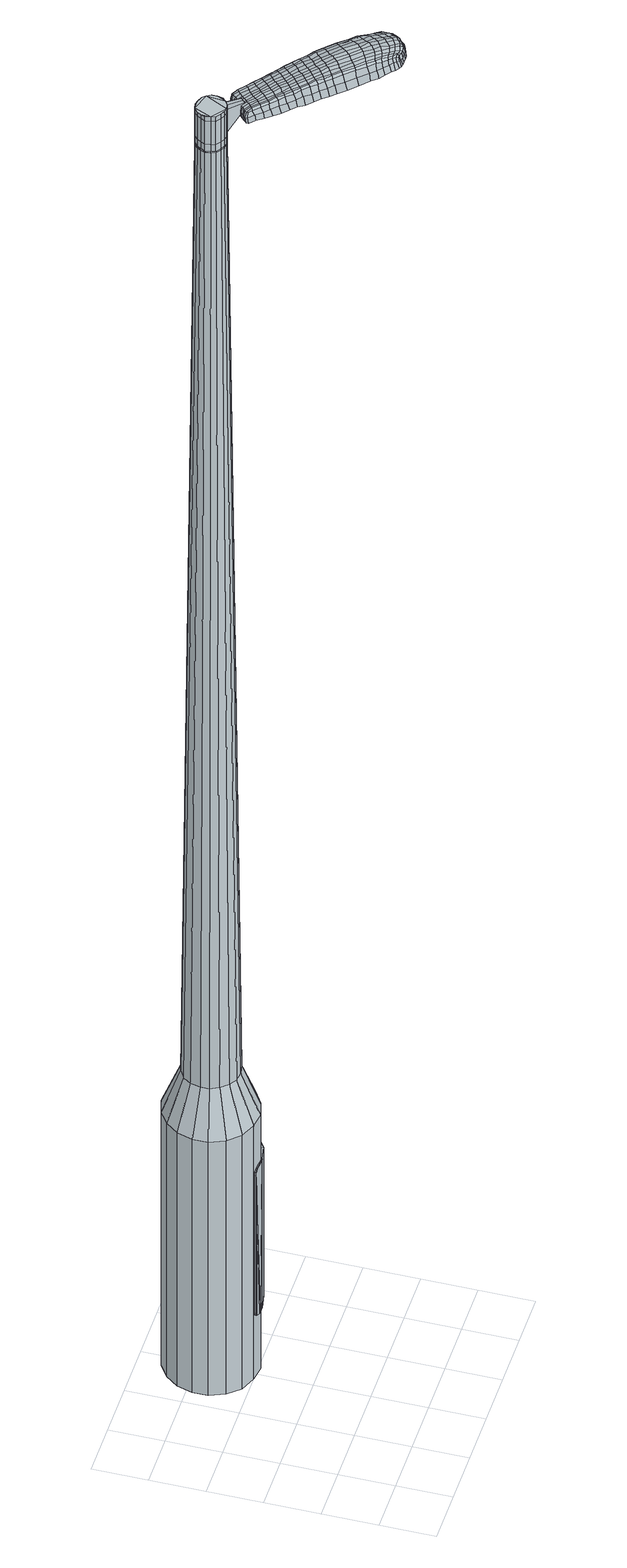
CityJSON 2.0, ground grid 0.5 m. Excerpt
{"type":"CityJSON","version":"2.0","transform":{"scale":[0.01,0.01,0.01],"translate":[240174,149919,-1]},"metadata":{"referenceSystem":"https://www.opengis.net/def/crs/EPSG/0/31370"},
"CityObjects":{
"object1":{"type":"GenericCityObject","attributes":{"cluster":928,"mean_distance_to_centroid":0.19,"new_centroid_x":240175.03,"new_centroid_y":149920.9,"mean_distance_to_camera":7.29,"H1":646.24,"H2":700.16,"Z_final":114.73,"cluster2":-1,"proj_x":240170.48,"proj_y":149925.22,"id_line":44131,"bearing_l":43.44,"distance":6.27,"orientation":"right","G_obj":313.44},"geometry":[{"type":"MultiSurface","lod":"2","boundaries":[[[0,1,2,3]],[[1,4,5,2]],[[4,6,7,5]],[[6,8,9,7]],[[8,10,11,9]],[[10,12,13,11]],[[12,14,15,13]],[[14,16,17,15]],[[16,18,19,17]],[[18,20,21,19]],[[20,22,23,21]],[[22,24,25,23]],[[24,26,27,25]],[[26,28,29,27]],[[28,30,31,29]],[[30,32,33,31]],[[32,34,35,33]],[[34,0,3,35]],[[36,37,38,39]],[[38,40,41,42]],[[41,43,42]],[[42,44,45,46]],[[45,47,46]],[[46,48,49,50]],[[49,51,50]],[[42,46,50,38]],[[50,52,39,38]],[[53,36,39]],[[2,5,7,35]],[[7,9,11,15]],[[11,13,15]],[[15,17,19,23]],[[19,21,23]],[[23,25,27,31]],[[27,29,31]],[[15,23,31,7]],[[31,33,35,7]],[[3,2,35]],[[1,0,54,55]],[[0,34,56,54]],[[34,32,57,56]],[[32,30,58,57]],[[30,28,59,58]],[[28,26,60,59]],[[26,24,61,60]],[[24,22,62,61]],[[22,20,63,62]],[[20,18,64,63]],[[18,16,65,64]],[[16,14,66,65]],[[14,12,67,66]],[[12,10,68,67]],[[10,8,69,68]],[[8,6,70,69]],[[6,4,71,70]],[[4,1,55,71]],[[55,54,72,73]],[[54,56,74,72]],[[56,57,75,74]],[[57,58,76,75]],[[58,59,77,76]],[[59,60,78,77]],[[60,61,79,78]],[[61,62,80,79]],[[62,63,81,80]],[[63,64,82,81]],[[64,65,83,82]],[[65,66,84,83]],[[66,67,85,84]],[[67,68,86,85]],[[68,69,87,86]],[[69,70,88,87]],[[70,71,89,88]],[[71,55,73,89]],[[90,91,92,93]],[[94,95,91,90]],[[96,97,95,94]],[[98,99,97,96]],[[100,101,99,98]],[[102,103,101,100]],[[79,104,103,102]],[[105,106,104,79]],[[107,108,106,105]],[[109,110,108,107]],[[83,111,110,109]],[[112,113,111,83]],[[85,114,113,112]],[[115,116,114,85]],[[87,117,116,115]],[[88,118,117,87]],[[119,120,118,88]],[[93,92,120,119]],[[121,122,123,124]],[[125,121,124,126]],[[127,125,126,128]],[[129,127,128,130]],[[131,129,130,132]],[[133,131,132,134]],[[135,133,134,136]],[[137,135,136,138]],[[139,137,138,140]],[[141,139,140,142]],[[143,141,142,144]],[[145,143,144,146]],[[147,145,146,148]],[[149,147,148,150]],[[151,149,150,152]],[[153,151,152,154]],[[73,72,90,93]],[[72,74,94,90]],[[74,75,96,94]],[[75,76,98,96]],[[76,77,100,98]],[[77,78,102,100]],[[78,79,102]],[[80,105,79]],[[80,81,107,105]],[[81,82,109,107]],[[82,83,109]],[[84,112,83]],[[84,85,112]],[[86,115,85]],[[86,87,115]],[[89,119,88]],[[89,73,93,119]],[[155,156,92,91]],[[156,157,120,92]],[[157,118,120]],[[158,116,117]],[[158,114,116]],[[159,113,114]],[[159,111,113]],[[160,110,111]],[[160,161,108,110]],[[161,162,106,108]],[[162,104,106]],[[163,103,104]],[[163,164,101,103]],[[164,165,99,101]],[[165,166,97,99]],[[166,167,95,97]],[[167,155,91,95]],[[39,52,153,168]],[[156,155,169,154]],[[53,39,168,122]],[[155,167,123,169]],[[36,53,122,121]],[[167,166,124,123]],[[37,36,121,125]],[[166,165,126,124]],[[38,37,125,127]],[[165,164,128,126]],[[40,38,127,129]],[[164,163,130,128]],[[41,40,129,131]],[[163,104,132,130]],[[43,41,131,133]],[[104,162,134,132]],[[42,43,133,135]],[[162,161,136,134]],[[44,42,135,137]],[[161,160,138,136]],[[45,44,137,139]],[[160,111,140,138]],[[47,45,139,141]],[[111,159,142,140]],[[46,47,141,143]],[[159,114,144,142]],[[48,46,143,145]],[[114,158,146,144]],[[49,48,145,147]],[[158,117,148,146]],[[51,49,147,149]],[[117,118,150,148]],[[50,51,149,151]],[[118,157,152,150]],[[52,50,151,153]],[[157,156,154,152]],[[153,154,170,171]],[[154,169,172,170]],[[169,123,173,172]],[[123,122,174,173]],[[122,168,175,174]],[[168,153,171,175]],[[176,177,178,179]],[[180,176,179,181]],[[176,180,182,183]],[[177,176,183,184]],[[185,186,187,188]],[[189,185,188,190]],[[185,189,191,192]],[[186,185,192,193]],[[194,195,196,197]],[[198,194,197,199]],[[194,198,200,201]],[[195,194,201,202]],[[203,204,205,206]],[[207,203,206,208]],[[203,207,209,210]],[[204,203,210,211]],[[212,213,214,215]],[[216,212,215,217]],[[212,216,218,219]],[[213,212,219,220]],[[221,222,223,224]],[[225,221,224,226]],[[221,225,227,228]],[[222,221,228,229]],[[230,231,232,233]],[[222,230,233,223]],[[230,222,229,234]],[[231,230,234,235]],[[236,237,238,239]],[[231,236,239,232]],[[236,231,235,240]],[[237,236,240,241]],[[242,180,181,243]],[[237,242,243,238]],[[242,237,241,244]],[[180,242,244,182]],[[245,246,247,248]],[[249,245,248,250]],[[245,249,251,252]],[[246,245,252,253]],[[254,255,256,257]],[[246,254,257,247]],[[254,246,253,258]],[[255,254,258,259]],[[260,261,262,263]],[[255,260,263,256]],[[260,255,259,264]],[[261,260,264,265]],[[266,267,268,269]],[[261,266,269,262]],[[266,261,265,270]],[[267,266,270,271]],[[272,177,184,273]],[[267,272,273,268]],[[272,267,271,274]],[[177,272,274,178]],[[275,276,277,278]],[[279,275,278,280]],[[275,279,281,282]],[[276,275,282,283]],[[284,285,286,287]],[[276,284,287,277]],[[284,276,283,288]],[[285,284,288,289]],[[290,291,292,293]],[[285,290,293,286]],[[290,285,289,294]],[[291,290,294,295]],[[296,189,190,297]],[[291,296,297,292]],[[296,291,295,298]],[[189,296,298,191]],[[299,300,301,302]],[[303,299,302,304]],[[299,303,305,306]],[[300,299,306,307]],[[308,309,310,311]],[[300,308,311,301]],[[308,300,307,312]],[[309,308,312,313]],[[314,315,316,317]],[[309,314,317,310]],[[314,309,313,318]],[[315,314,318,319]],[[320,321,322,323]],[[315,320,323,316]],[[320,315,319,324]],[[321,320,324,325]],[[326,186,193,327]],[[321,326,327,322]],[[326,321,325,328]],[[186,326,328,187]],[[329,215,214,330]],[[331,329,330,332]],[[329,331,333,334]],[[215,329,334,217]],[[335,331,332,336]],[[337,335,336,338]],[[335,337,339,340]],[[331,335,340,333]],[[341,337,338,342]],[[343,341,342,344]],[[341,343,345,346]],[[337,341,346,339]],[[347,343,344,348]],[[349,347,348,350]],[[347,349,351,352]],[[343,347,352,345]],[[353,349,350,354]],[[204,353,354,205]],[[353,204,211,355]],[[349,353,355,351]],[[356,357,202,201]],[[358,356,201,200]],[[356,358,359,360]],[[357,356,360,361]],[[362,363,361,360]],[[364,362,360,359]],[[362,364,365,366]],[[363,362,366,367]],[[368,369,367,366]],[[370,368,366,365]],[[368,370,371,372]],[[369,368,372,373]],[[374,375,373,372]],[[376,374,372,371]],[[374,376,209,207]],[[375,374,207,208]],[[377,378,379,380]],[[279,377,380,281]],[[377,279,280,381]],[[378,377,381,382]],[[383,198,199,384]],[[378,383,384,379]],[[383,378,382,385]],[[198,383,385,200]],[[386,387,388,389]],[[225,386,389,227]],[[386,225,226,390]],[[387,386,390,391]],[[392,393,394,395]],[[387,392,395,388]],[[392,387,391,396]],[[393,392,396,397]],[[398,195,202,399]],[[393,398,399,394]],[[398,393,397,400]],[[195,398,400,196]],[[401,402,403,404]],[[183,401,404,184]],[[401,183,182,405]],[[402,401,405,406]],[[407,408,409,410]],[[402,407,410,403]],[[407,402,406,411]],[[408,407,411,412]],[[413,206,205,414]],[[408,413,414,409]],[[413,408,412,415]],[[206,413,415,208]],[[416,417,418,419]],[[188,416,419,190]],[[416,188,187,420]],[[417,416,420,421]],[[422,210,209,423]],[[417,422,423,418]],[[422,417,421,424]],[[210,422,424,211]],[[425,426,427,428]],[[303,425,428,305]],[[425,303,304,429]],[[426,425,429,430]],[[431,216,217,432]],[[426,431,432,427]],[[431,426,430,433]],[[216,431,433,218]],[[434,435,436,437]],[[249,434,437,251]],[[434,249,250,438]],[[435,434,438,439]],[[440,441,442,443]],[[435,440,443,436]],[[440,435,439,444]],[[441,440,444,445]],[[446,213,220,447]],[[441,446,447,442]],[[446,441,445,448]],[[213,446,448,214]],[[449,450,439,438]],[[248,449,438,250]],[[449,248,247,451]],[[450,449,451,452]],[[453,454,445,444]],[[450,453,444,439]],[[453,450,452,455]],[[454,453,455,456]],[[457,330,214,448]],[[454,457,448,445]],[[457,454,456,458]],[[330,457,458,332]],[[459,460,461,462]],[[306,459,462,307]],[[459,306,305,428]],[[460,459,428,427]],[[463,334,333,464]],[[460,463,464,461]],[[463,460,427,432]],[[334,463,432,217]],[[465,466,452,451]],[[257,465,451,247]],[[465,257,256,467]],[[466,465,467,468]],[[469,470,456,455]],[[466,469,455,452]],[[469,466,468,471]],[[470,469,471,472]],[[473,336,332,458]],[[470,473,458,456]],[[473,470,472,474]],[[336,473,474,338]],[[475,476,477,478]],[[312,475,478,313]],[[475,312,307,462]],[[476,475,462,461]],[[479,340,339,480]],[[476,479,480,477]],[[479,476,461,464]],[[340,479,464,333]],[[481,482,468,467]],[[263,481,467,256]],[[481,263,262,483]],[[482,481,483,484]],[[485,486,472,471]],[[482,485,471,468]],[[485,482,484,487]],[[486,485,487,488]],[[489,342,338,474]],[[486,489,474,472]],[[489,486,488,490]],[[342,489,490,344]],[[491,492,493,494]],[[318,491,494,319]],[[491,318,313,478]],[[492,491,478,477]],[[495,346,345,496]],[[492,495,496,493]],[[495,492,477,480]],[[346,495,480,339]],[[497,498,484,483]],[[269,497,483,262]],[[497,269,268,499]],[[498,497,499,500]],[[501,502,488,487]],[[498,501,487,484]],[[501,498,500,503]],[[502,501,503,504]],[[505,348,344,490]],[[502,505,490,488]],[[505,502,504,506]],[[348,505,506,350]],[[507,508,509,510]],[[324,507,510,325]],[[507,324,319,494]],[[508,507,494,493]],[[511,352,351,512]],[[508,511,512,509]],[[511,508,493,496]],[[352,511,496,345]],[[513,514,500,499]],[[273,513,499,268]],[[513,273,184,404]],[[514,513,404,403]],[[515,516,504,503]],[[514,515,503,500]],[[515,514,403,410]],[[516,515,410,409]],[[517,354,350,506]],[[516,517,506,504]],[[517,516,409,414]],[[354,517,414,205]],[[518,519,421,420]],[[328,518,420,187]],[[518,328,325,510]],[[519,518,510,509]],[[520,355,211,424]],[[519,520,424,421]],[[520,519,509,512]],[[355,520,512,351]],[[521,522,382,381]],[[278,521,381,280]],[[521,278,277,523]],[[522,521,523,524]],[[525,358,200,385]],[[522,525,385,382]],[[525,522,524,526]],[[358,525,526,359]],[[527,528,529,530]],[[228,527,530,229]],[[527,228,227,389]],[[528,527,389,388]],[[531,532,533,534]],[[528,531,534,529]],[[531,528,388,395]],[[532,531,395,394]],[[535,357,361,536]],[[532,535,536,533]],[[535,532,394,399]],[[357,535,399,202]],[[537,538,524,523]],[[287,537,523,277]],[[537,287,286,539]],[[538,537,539,540]],[[541,364,359,526]],[[538,541,526,524]],[[541,538,540,542]],[[364,541,542,365]],[[543,544,545,546]],[[234,543,546,235]],[[543,234,229,530]],[[544,543,530,529]],[[547,548,549,550]],[[544,547,550,545]],[[547,544,529,534]],[[548,547,534,533]],[[551,363,367,552]],[[548,551,552,549]],[[551,548,533,536]],[[363,551,536,361]],[[553,554,540,539]],[[293,553,539,286]],[[553,293,292,555]],[[554,553,555,556]],[[557,370,365,542]],[[554,557,542,540]],[[557,554,556,558]],[[370,557,558,371]],[[559,560,561,562]],[[240,559,562,241]],[[559,240,235,546]],[[560,559,546,545]],[[563,564,565,566]],[[560,563,566,561]],[[563,560,545,550]],[[564,563,550,549]],[[567,369,373,568]],[[564,567,568,565]],[[567,564,549,552]],[[369,567,552,367]],[[569,570,556,555]],[[297,569,555,292]],[[569,297,190,419]],[[570,569,419,418]],[[571,376,371,558]],[[570,571,558,556]],[[571,570,418,423]],[[376,571,423,209]],[[572,573,406,405]],[[244,572,405,182]],[[572,244,241,562]],[[573,572,562,561]],[[574,575,412,411]],[[573,574,411,406]],[[574,573,561,566]],[[575,574,566,565]],[[576,375,208,415]],[[575,576,415,412]],[[576,575,565,568]],[[375,576,568,373]],[[577,578,579,580]],[[580,579,581,582]],[[583,581,579,584]],[[584,579,578,585]],[[586,587,588,589]],[[589,588,590,591]],[[592,590,588,593]],[[593,588,587,594]],[[595,596,597,598]],[[598,597,599,600]],[[601,599,597,602]],[[602,597,596,603]],[[604,605,606,607]],[[607,606,608,609]],[[610,608,606,611]],[[611,606,605,612]],[[613,614,615,616]],[[616,615,617,618]],[[619,617,615,620]],[[620,615,614,621]],[[622,623,624,625]],[[625,624,626,627]],[[628,626,624,629]],[[629,624,623,630]],[[631,632,633,634]],[[634,633,623,622]],[[630,623,633,635]],[[635,633,632,636]],[[637,638,639,640]],[[640,639,632,631]],[[636,632,639,641]],[[641,639,638,642]],[[582,581,643,644]],[[644,643,638,637]],[[642,638,643,645]],[[645,643,581,583]],[[646,647,648,649]],[[649,648,650,651]],[[652,650,648,653]],[[653,648,647,654]],[[655,656,657,658]],[[658,657,647,646]],[[654,647,657,659]],[[659,657,656,660]],[[661,662,663,664]],[[664,663,656,655]],[[660,656,663,665]],[[665,663,662,666]],[[667,668,669,670]],[[670,669,662,661]],[[666,662,669,671]],[[671,669,668,672]],[[585,578,673,674]],[[674,673,668,667]],[[672,668,673,675]],[[675,673,578,577]],[[676,677,678,679]],[[679,678,680,681]],[[682,680,678,683]],[[683,678,677,684]],[[685,686,687,688]],[[688,687,677,676]],[[684,677,687,689]],[[689,687,686,690]],[[691,692,693,694]],[[694,693,686,685]],[[690,686,693,695]],[[695,693,692,696]],[[591,590,697,698]],[[698,697,692,691]],[[696,692,697,699]],[[699,697,590,592]],[[700,701,702,703]],[[703,702,704,705]],[[706,704,702,707]],[[707,702,701,708]],[[709,710,711,712]],[[712,711,701,700]],[[708,701,711,713]],[[713,711,710,714]],[[715,716,717,718]],[[718,717,710,709]],[[714,710,717,719]],[[719,717,716,720]],[[721,722,723,724]],[[724,723,716,715]],[[720,716,723,725]],[[725,723,722,726]],[[594,587,727,728]],[[728,727,722,721]],[[726,722,727,729]],[[729,727,587,586]],[[613,616,730,731]],[[731,730,732,733]],[[734,732,730,735]],[[735,730,616,618]],[[733,732,736,737]],[[737,736,738,739]],[[740,738,736,741]],[[741,736,732,734]],[[739,738,742,743]],[[743,742,744,745]],[[746,744,742,747]],[[747,742,738,740]],[[745,744,748,749]],[[749,748,750,751]],[[752,750,748,753]],[[753,748,744,746]],[[751,750,754,755]],[[755,754,605,604]],[[612,605,754,756]],[[756,754,750,752]],[[603,757,758,602]],[[602,758,759,601]],[[760,759,758,761]],[[761,758,757,762]],[[762,763,764,761]],[[761,764,765,760]],[[766,765,764,767]],[[767,764,763,768]],[[768,769,770,767]],[[767,770,771,766]],[[772,771,770,773]],[[773,770,769,774]],[[774,775,776,773]],[[773,776,777,772]],[[610,777,776,608]],[[608,776,775,609]],[[778,779,780,781]],[[781,780,680,682]],[[681,680,780,782]],[[782,780,779,783]],[[600,599,784,785]],[[785,784,779,778]],[[783,779,784,786]],[[786,784,599,601]],[[787,788,789,790]],[[790,789,626,628]],[[627,626,789,791]],[[791,789,788,792]],[[793,794,795,796]],[[796,795,788,787]],[[792,788,795,797]],[[797,795,794,798]],[[603,596,799,800]],[[800,799,794,793]],[[798,794,799,801]],[[801,799,596,595]],[[802,803,804,805]],[[805,804,584,585]],[[583,584,804,806]],[[806,804,803,807]],[[808,809,810,811]],[[811,810,803,802]],[[807,803,810,812]],[[812,810,809,813]],[[604,607,814,815]],[[815,814,809,808]],[[813,809,814,816]],[[816,814,607,609]],[[817,818,819,820]],[[820,819,589,591]],[[586,589,819,821]],[[821,819,818,822]],[[610,611,823,824]],[[824,823,818,817]],[[822,818,823,825]],[[825,823,611,612]],[[826,827,828,829]],[[829,828,704,706]],[[705,704,828,830]],[[830,828,827,831]],[[618,617,832,833]],[[833,832,827,826]],[[831,827,832,834]],[[834,832,617,619]],[[835,836,837,838]],[[838,837,650,652]],[[651,650,837,839]],[[839,837,836,840]],[[841,842,843,844]],[[844,843,836,835]],[[840,836,843,845]],[[845,843,842,846]],[[621,614,847,848]],[[848,847,842,841]],[[846,842,847,849]],[[849,847,614,613]],[[840,850,851,839]],[[839,851,649,651]],[[646,649,851,852]],[[852,851,850,853]],[[846,854,855,845]],[[845,855,850,840]],[[853,850,855,856]],[[856,855,854,857]],[[613,731,858,849]],[[849,858,854,846]],[[857,854,858,859]],[[859,858,731,733]],[[860,861,862,863]],[[863,862,707,708]],[[706,707,862,829]],[[829,862,861,826]],[[734,735,864,865]],[[865,864,861,860]],[[826,861,864,833]],[[833,864,735,618]],[[853,866,852]],[[852,866,658,646]],[[655,658,866,867]],[[867,866,868]],[[857,869,870,856]],[[856,870,866,853]],[[868,866,870,871]],[[871,870,869,872]],[[733,737,873,859]],[[859,873,869,857]],[[872,869,873,874]],[[874,873,737,739]],[[875,876,877,878]],[[878,877,713,714]],[[708,713,877,863]],[[863,877,876,860]],[[740,741,879,880]],[[880,879,876,875]],[[860,876,879,865]],[[865,879,741,734]],[[868,881,882,867]],[[867,882,664,655]],[[661,664,882,883]],[[883,882,881,884]],[[872,885,886,871]],[[871,886,881,868]],[[884,881,886,887]],[[887,886,885,888]],[[739,743,889,874]],[[874,889,885,872]],[[888,885,889,890]],[[890,889,743,745]],[[891,892,893,894]],[[894,893,719,720]],[[714,719,893,878]],[[878,893,892,875]],[[746,747,895,896]],[[896,895,892,891]],[[875,892,895,880]],[[880,895,747,740]],[[884,897,898,883]],[[883,898,670,661]],[[667,670,898,899]],[[899,898,897,900]],[[888,901,902,887]],[[887,902,897,884]],[[900,897,902,903]],[[903,902,901,904]],[[745,749,905,890]],[[890,905,901,888]],[[904,901,905,906]],[[906,905,749,751]],[[907,908,909,910]],[[910,909,725,726]],[[720,725,909,894]],[[894,909,908,891]],[[752,753,911,912]],[[912,911,908,907]],[[891,908,911,896]],[[896,911,753,746]],[[900,913,914,899]],[[899,914,674,667]],[[585,674,914,805]],[[805,914,913,802]],[[904,915,916,903]],[[903,916,913,900]],[[802,913,916,811]],[[811,916,915,808]],[[751,755,917,906]],[[906,917,915,904]],[[808,915,917,815]],[[815,917,755,604]],[[822,918,919,821]],[[821,919,729,586]],[[726,729,919,910]],[[910,919,918,907]],[[612,756,920,825]],[[825,920,918,822]],[[907,918,920,912]],[[912,920,756,752]],[[783,921,922,782]],[[782,922,679,681]],[[676,679,922,923]],[[923,922,921,924]],[[601,759,925,786]],[[786,925,921,783]],[[924,921,925,926]],[[926,925,759,760]],[[927,928,929,930]],[[930,929,629,630]],[[628,629,929,790]],[[790,929,928,787]],[[931,932,933,934]],[[934,933,928,927]],[[787,928,933,796]],[[796,933,932,793]],[[762,757,935,936]],[[936,935,932,931]],[[793,932,935,800]],[[800,935,757,603]],[[924,937,938,923]],[[923,938,688,676]],[[685,688,938,939]],[[939,938,937,940]],[[760,765,941,926]],[[926,941,937,924]],[[940,937,941,942]],[[942,941,765,766]],[[943,944,945,946]],[[946,945,635,636]],[[630,635,945,930]],[[930,945,944,927]],[[947,948,949,950]],[[950,949,944,943]],[[927,944,949,934]],[[934,949,948,931]],[[768,763,951,952]],[[952,951,948,947]],[[931,948,951,936]],[[936,951,763,762]],[[940,953,954,939]],[[939,954,694,685]],[[691,694,954,955]],[[955,954,953,956]],[[766,771,957,942]],[[942,957,953,940]],[[956,953,957,958]],[[958,957,771,772]],[[959,960,961,962]],[[962,961,641,642]],[[636,641,961,946]],[[946,961,960,943]],[[963,964,965,966]],[[966,965,960,959]],[[943,960,965,950]],[[950,965,964,947]],[[774,769,967,968]],[[968,967,964,963]],[[947,964,967,952]],[[952,967,769,768]],[[956,969,970,955]],[[955,970,698,691]],[[591,698,970,820]],[[820,970,969,817]],[[772,777,971,958]],[[958,971,969,956]],[[817,969,971,824]],[[824,971,777,610]],[[807,972,973,806]],[[806,973,645,583]],[[642,645,973,962]],[[962,973,972,959]],[[813,974,975,812]],[[812,975,972,807]],[[959,972,975,966]],[[966,975,974,963]],[[609,775,976,816]],[[816,976,974,813]],[[963,974,976,968]],[[968,976,775,774]],[[577,580,179,178]],[[580,582,181,179]],[[592,593,192,191]],[[593,594,193,192]],[[595,598,197,196]],[[598,600,199,197]],[[619,620,219,218]],[[620,621,220,219]],[[622,625,224,223]],[[625,627,226,224]],[[631,634,233,232]],[[634,622,223,233]],[[637,640,239,238]],[[640,631,232,239]],[[582,644,243,181]],[[644,637,238,243]],[[652,653,252,251]],[[653,654,253,252]],[[654,659,258,253]],[[659,660,259,258]],[[660,665,264,259]],[[665,666,265,264]],[[666,671,270,265]],[[671,672,271,270]],[[672,675,274,271]],[[675,577,178,274]],[[682,683,282,281]],[[683,684,283,282]],[[684,689,288,283]],[[689,690,289,288]],[[690,695,294,289]],[[695,696,295,294]],[[696,699,298,295]],[[699,592,191,298]],[[700,703,302,301]],[[703,705,304,302]],[[709,712,311,310]],[[712,700,301,311]],[[715,718,317,316]],[[718,709,310,317]],[[721,724,323,322]],[[724,715,316,323]],[[594,728,327,193]],[[728,721,322,327]],[[778,781,380,379]],[[781,682,281,380]],[[600,785,384,199]],[[785,778,379,384]],[[627,791,390,226]],[[791,792,391,390]],[[792,797,396,391]],[[797,798,397,396]],[[798,801,400,397]],[[801,595,196,400]],[[705,830,429,304]],[[830,831,430,429]],[[831,834,433,430]],[[834,619,218,433]],[[835,838,437,436]],[[838,652,251,437]],[[841,844,443,442]],[[844,835,436,443]],[[621,848,447,220]],[[848,841,442,447]],[[977,978,979,980]],[[981,982,980,979]],[[983,984,985,986]],[[987,988,989,990]],[[978,991,992,979]],[[993,981,979,992]],[[994,983,986,995]],[[996,997,988,987]],[[991,998,999,992]],[[999,1000,993,992]],[[1001,994,995,1002]],[[1003,997,996,1004]],[[998,1005,1006,999]],[[1006,1007,1000,999]],[[1008,1001,1002,1009]],[[1010,1003,1004,1011]],[[1012,1013,1014,1015]],[[1016,1017,1013,1012]],[[1016,1018,1019,1017]],[[1018,1020,1021,1019]],[[1022,1023,1024,1025]],[[1026,1027,1023,1022]],[[1028,1029,1027,1026]],[[1030,1031,1029,1028]],[[1025,1014,1013,1022]],[[1022,1013,1017,1026]],[[1017,1019,1028,1026]],[[1019,1021,1030,1028]],[[986,985,982,981]],[[995,986,981,993]],[[1000,1002,995,993]],[[1007,1009,1002,1000]],[[987,990,984,983]],[[996,987,983,994]],[[1004,996,994,1001]],[[1011,1004,1001,1008]],[[988,1012,1015,989]],[[997,1016,1012,988]],[[1018,1016,997,1003]],[[1020,1018,1003,1010]],[[1032,1033,1034,1035]],[[1034,1036,1037,1038]],[[1034,1038,1039,1040]],[[1034,1040,1035]],[[1041,1032,1035,1042]],[[1043,1042,1035,1044]],[[1045,1044,1035]],[[1046,1034,1033,1047]],[[1048,1046,1047,1049]],[[1050,1048,1049,1051]],[[1052,1050,1051,1053]],[[1054,1052,1053,1055]],[[1055,1056,1057,1058]],[[1055,1058,1059,1060]],[[1055,1060,1061,1062]],[[1061,1063,1064,1065]],[[1061,1065,1066,1067]],[[1061,1067,1062]],[[1055,1062,1054]],[[1068,1069,1033,1032]],[[1070,1071,1036,1034]],[[1072,1073,1045,1035]],[[1069,1074,1047,1033]],[[1075,1070,1034,1046]],[[1074,1076,1049,1047]],[[1077,1075,1046,1048]],[[1076,1078,1051,1049]],[[1079,1077,1048,1050]],[[1078,1080,1053,1051]],[[1081,1079,1050,1052]],[[1080,1082,1055,1053]],[[1083,1081,1052,1054]],[[1082,1084,1056,1055]],[[1085,1086,1063,1061]],[[1087,1083,1054,1062]],[[1057,1056,1084,1088]],[[1058,1057,1088,1089]],[[1059,1058,1089,1090]],[[1060,1059,1090,1091]],[[1061,1060,1091,1085]],[[1092,1068,1032,1041]],[[1093,1092,1041,1042]],[[1094,1093,1042,1043]],[[1095,1094,1043,1044]],[[1073,1095,1044,1045]],[[1037,1036,1071,1096]],[[1064,1063,1086,1097]],[[1038,1037,1096,1098]],[[1039,1038,1098,1099]],[[1040,1039,1099,1100]],[[1035,1040,1100,1072]],[[1065,1064,1097,1101]],[[1066,1065,1101,1102]],[[1067,1066,1102,1103]],[[1062,1067,1103,1087]]]}]}
},
"vertices":[
[135,160,384],[122,152,384],[122,152,96],[135,160,96],[108,148,384],[108,148,96],[94,150,384],[94,150,96],[80,156,384],[80,156,96],[70,167,384],[70,167,96],[64,181,384],[64,181,96],[64,195,384],[64,195,96],[68,209,384],[68,209,96],[77,221,384],[77,221,96],[89,229,384],[89,229,96],[103,233,384],[103,233,96],[118,231,384],[118,231,96],[131,224,384],[131,224,96],[141,214,384],[141,214,96],[147,200,384],[147,200,96],[148,186,384],[148,186,96],[143,171,384],[143,171,96],[119,189,1524],[119,194,1524],[117,198,1524],[115,181,1524],[114,201,1524],[109,203,1524],[100,203,1524],[105,204,1524],[96,200,1524],[94,196,1524],[93,187,1524],[92,192,1524],[94,183,1524],[98,180,1524],[106,177,1524],[102,178,1524],[111,178,1524],[118,184,1524],[123,172,429],[116,167,429],[128,179,429],[131,188,429],[130,196,429],[127,204,429],[121,211,429],[113,215,429],[104,216,429],[96,214,429],[88,209,429],[83,202,429],[81,193,429],[81,185,429],[85,177,429],[91,170,429],[98,166,429],[107,165,429],[115,181,1483],[111,178,1483],[118,184,1483],[119,189,1483],[119,194,1483],[117,198,1483],[114,201,1483],[109,203,1483],[105,204,1483],[100,203,1483],[96,200,1483],[94,196,1483],[92,192,1483],[93,187,1483],[94,183,1483],[98,180,1483],[102,178,1483],[106,177,1483],[114,181,1483],[114,181,1485],[111,179,1485],[111,179,1483],[117,185,1483],[117,185,1485],[118,189,1483],[118,189,1485],[118,193,1483],[118,193,1485],[116,197,1483],[116,197,1485],[113,201,1483],[113,201,1485],[109,203,1485],[105,203,1483],[105,203,1485],[101,202,1483],[101,202,1485],[97,200,1483],[97,200,1485],[94,196,1485],[93,192,1483],[93,192,1485],[93,187,1485],[95,183,1483],[95,183,1485],[98,180,1485],[102,178,1485],[106,178,1483],[106,178,1485],[119,189,1519],[118,184,1519],[118,184,1493],[119,189,1493],[119,194,1519],[119,194,1493],[117,198,1519],[117,198,1493],[114,201,1519],[114,201,1493],[109,203,1519],[109,203,1493],[105,204,1519],[105,204,1493],[100,203,1519],[100,203,1493],[96,200,1519],[96,200,1493],[94,196,1519],[94,196,1493],[92,192,1519],[92,192,1493],[93,187,1519],[93,187,1493],[94,183,1519],[94,183,1493],[98,180,1519],[98,180,1493],[102,178,1519],[102,178,1493],[106,177,1519],[106,177,1493],[111,178,1519],[111,178,1493],[115,181,1485],[111,178,1485],[106,177,1485],[94,183,1485],[92,192,1485],[96,200,1485],[100,203,1485],[105,204,1485],[114,201,1485],[117,198,1485],[119,194,1485],[119,189,1485],[118,184,1485],[115,181,1519],[115,181,1493],[125,165,1513],[125,165,1518],[128,167,1513],[130,169,1513],[130,169,1518],[128,167,1518],[164,100,1519],[160,105,1518],[160,103,1509],[164,98,1510],[170,93,1519],[170,91,1510],[171,95,1526],[165,102,1525],[160,107,1525],[193,126,1519],[188,131,1518],[186,131,1525],[191,126,1525],[199,120,1519],[197,120,1526],[201,120,1510],[195,126,1510],[190,131,1509],[230,61,1519],[228,58,1519],[228,58,1513],[231,60,1513],[232,64,1519],[233,64,1513],[231,65,1524],[229,62,1524],[226,60,1524],[179,115,1530],[174,120,1529],[172,118,1529],[177,112,1530],[186,108,1531],[183,106,1531],[188,111,1530],[182,117,1530],[177,122,1529],[124,173,1512],[122,171,1512],[123,170,1517],[124,172,1517],[126,175,1512],[127,174,1517],[127,175,1506],[124,172,1506],[122,171,1506],[206,58,1519],[204,60,1519],[203,58,1512],[206,56,1512],[208,56,1518],[208,55,1512],[208,57,1522],[207,59,1523],[204,61,1524],[200,63,1519],[196,67,1519],[195,65,1512],[200,61,1512],[201,64,1524],[196,68,1525],[191,71,1519],[186,76,1519],[186,75,1511],[191,69,1511],[192,72,1526],[186,78,1526],[178,85,1519],[178,83,1510],[179,86,1526],[117,156,1513],[122,150,1513],[122,152,1518],[117,158,1517],[113,161,1512],[115,161,1516],[113,160,1506],[117,155,1507],[121,149,1507],[126,145,1514],[131,139,1515],[132,140,1520],[127,146,1519],[126,143,1507],[131,137,1507],[136,133,1515],[141,127,1516],[141,129,1522],[137,135,1521],[136,131,1508],[141,126,1508],[146,122,1517],[150,116,1517],[151,118,1524],[146,124,1523],[145,120,1508],[150,114,1509],[155,111,1518],[156,112,1524],[155,109,1509],[233,82,1519],[231,84,1519],[230,84,1524],[232,81,1523],[234,80,1518],[233,79,1522],[235,80,1512],[234,82,1512],[232,85,1512],[228,88,1519],[224,93,1519],[223,92,1525],[226,88,1524],[229,89,1512],[226,93,1512],[220,97,1519],[215,103,1519],[213,103,1526],[219,97,1526],[222,97,1511],[217,103,1511],[207,112,1519],[205,111,1526],[209,112,1510],[139,177,1513],[144,172,1513],[146,172,1507],[140,177,1507],[135,181,1512],[136,181,1506],[135,179,1516],[138,177,1517],[143,172,1518],[150,167,1514],[155,162,1515],[157,162,1507],[152,167,1507],[149,166,1519],[154,161,1520],[161,156,1515],[166,151,1516],[168,151,1508],[163,157,1508],[159,156,1521],[165,151,1522],[172,146,1517],[177,141,1517],[179,141,1509],[174,146,1508],[170,146,1523],[175,141,1524],[182,136,1518],[184,136,1509],[181,136,1524],[128,168,1519],[126,166,1519],[133,163,1520],[131,161,1520],[135,165,1520],[130,170,1519],[138,157,1522],[136,156,1522],[144,152,1523],[142,150,1523],[146,154,1523],[141,159,1521],[149,147,1524],[147,145,1524],[154,141,1525],[152,139,1525],[156,143,1525],[151,149,1524],[159,136,1526],[157,134,1526],[164,131,1527],[162,128,1527],[167,133,1527],[161,138,1526],[169,125,1528],[167,123,1528],[172,128,1528],[227,64,1527],[224,62,1527],[229,68,1526],[226,71,1527],[224,67,1528],[221,65,1528],[220,72,1529],[217,70,1529],[222,75,1528],[217,81,1530],[215,77,1530],[212,75,1530],[210,83,1531],[207,80,1531],[212,86,1530],[206,92,1531],[203,89,1531],[201,87,1531],[195,99,1531],[192,96,1531],[197,102,1531],[235,77,1518],[235,74,1519],[236,74,1513],[236,77,1513],[233,78,1523],[233,75,1523],[234,69,1519],[235,69,1513],[233,70,1524],[210,56,1518],[213,55,1518],[213,56,1523],[210,57,1523],[210,54,1513],[213,54,1513],[217,55,1519],[221,55,1519],[220,56,1524],[216,56,1523],[217,54,1513],[221,54,1513],[224,56,1519],[223,58,1524],[225,56,1513],[166,103,1528],[167,104,1528],[163,109,1528],[161,108,1527],[172,96,1528],[173,97,1529],[170,106,1529],[172,108,1530],[167,113,1529],[165,111,1528],[175,99,1529],[178,101,1530],[174,110,1530],[170,115,1529],[181,103,1531],[190,125,1528],[188,123,1529],[194,117,1529],[196,119,1528],[184,130,1527],[183,128,1528],[185,120,1529],[191,114,1530],[180,125,1528],[132,181,1512],[131,180,1512],[131,179,1517],[133,180,1517],[134,181,1506],[132,180,1506],[129,178,1512],[129,176,1517],[130,177,1506],[113,163,1512],[114,164,1512],[114,163,1506],[113,162,1506],[114,162,1517],[115,164,1517],[116,166,1512],[118,168,1512],[118,167,1506],[116,165,1506],[117,165,1517],[119,167,1517],[120,169,1512],[120,169,1506],[121,169,1517],[118,159,1519],[119,160,1519],[123,153,1520],[124,154,1520],[121,161,1519],[123,163,1519],[126,156,1520],[128,157,1520],[124,165,1519],[129,159,1520],[137,176,1519],[135,175,1519],[141,169,1520],[142,171,1520],[133,173,1519],[138,167,1520],[128,147,1521],[129,148,1521],[133,142,1522],[134,143,1522],[131,150,1521],[133,152,1521],[136,144,1522],[138,146,1523],[135,154,1522],[140,148,1523],[147,166,1521],[146,164,1521],[151,159,1522],[153,160,1522],[143,162,1521],[149,157,1522],[137,136,1523],[139,137,1523],[142,130,1524],[144,132,1524],[140,139,1523],[143,141,1524],[145,133,1525],[147,135,1525],[145,143,1524],[150,137,1525],[158,155,1523],[157,154,1523],[162,149,1524],[163,150,1524],[154,151,1524],[159,146,1525],[147,125,1525],[148,126,1525],[152,119,1526],[153,120,1526],[150,128,1526],[152,130,1526],[155,122,1527],[157,124,1527],[155,132,1526],[160,126,1527],[169,145,1525],[167,144,1525],[172,138,1526],[174,140,1526],[164,141,1526],[170,136,1527],[157,114,1527],[158,115,1527],[160,117,1527],[162,119,1528],[165,121,1528],[179,135,1527],[178,133,1527],[175,131,1528],[232,79,1525],[232,77,1525],[229,82,1526],[229,80,1526],[231,72,1526],[228,75,1527],[209,59,1525],[211,58,1525],[208,61,1526],[206,61,1525],[214,58,1525],[218,59,1526],[215,62,1527],[211,61,1526],[221,60,1526],[218,63,1527],[226,86,1526],[226,84,1527],[222,91,1527],[221,89,1528],[224,80,1528],[220,85,1529],[202,65,1526],[204,65,1527],[200,69,1528],[198,69,1527],[207,65,1527],[211,66,1528],[206,71,1529],[203,70,1528],[214,67,1528],[209,73,1530],[218,96,1528],[217,94,1529],[212,102,1528],[211,100,1529],[215,90,1529],[209,96,1530],[193,73,1528],[195,74,1528],[189,80,1529],[188,79,1528],[198,75,1529],[201,76,1530],[195,83,1530],[192,81,1530],[204,78,1530],[198,85,1531],[204,110,1529],[203,108,1529],[200,105,1530],[180,87,1528],[181,88,1529],[184,90,1530],[186,92,1530],[189,94,1531],[161,104,1509],[161,106,1518],[166,101,1518],[166,99,1509],[172,95,1519],[171,93,1510],[172,96,1525],[166,103,1525],[162,108,1525],[184,129,1525],[186,130,1518],[191,125,1518],[190,124,1525],[197,119,1519],[196,118,1525],[199,119,1510],[193,125,1509],[188,130,1509],[227,59,1513],[226,60,1519],[229,62,1519],[229,62,1513],[231,65,1519],[231,65,1513],[229,66,1524],[228,63,1524],[225,61,1524],[172,117,1528],[175,119,1528],[180,114,1529],[177,112,1529],[186,108,1529],[183,106,1529],[188,110,1529],[182,117,1529],[177,122,1528],[124,169,1516],[123,170,1512],[125,171,1512],[126,171,1516],[127,173,1512],[128,173,1516],[128,173,1506],[126,171,1506],[124,169,1506],[205,60,1512],[205,61,1519],[207,59,1518],[207,58,1512],[209,58,1518],[209,57,1512],[209,59,1522],[208,61,1523],[205,63,1523],[197,66,1512],[197,68,1519],[201,65,1519],[201,63,1512],[202,66,1524],[198,70,1525],[187,76,1511],[187,78,1519],[193,72,1519],[193,70,1511],[193,74,1525],[188,79,1526],[180,86,1519],[179,84,1510],[180,88,1526],[124,153,1518],[123,152,1513],[118,157,1513],[119,158,1517],[115,161,1512],[116,161,1515],[115,160,1506],[118,156,1506],[123,150,1507],[133,142,1520],[133,140,1514],[128,146,1514],[128,147,1519],[128,144,1507],[133,138,1507],[143,130,1522],[142,129,1516],[138,134,1515],[138,136,1521],[137,133,1508],[142,127,1508],[152,119,1523],[152,117,1517],[147,123,1516],[148,125,1522],[147,121,1508],[152,116,1508],[157,112,1517],[157,114,1524],[156,110,1509],[228,83,1523],[229,83,1519],[231,81,1518],[230,80,1523],[232,79,1518],[231,79,1522],[233,79,1512],[233,81,1512],[231,84,1512],[221,91,1525],[223,92,1519],[226,87,1519],[225,87,1524],[228,87,1512],[224,92,1512],[212,102,1526],[213,102,1519],[219,96,1519],[217,96,1525],[221,96,1511],[215,102,1511],[206,110,1519],[204,110,1526],[207,110,1510],[145,170,1507],[143,170,1513],[138,175,1513],[139,175,1506],[134,179,1512],[135,179,1506],[134,178,1515],[137,175,1517],[142,170,1518],[156,160,1507],[154,160,1514],[149,165,1514],[150,165,1507],[147,165,1519],[153,160,1520],[167,150,1508],[165,150,1516],[160,155,1515],[161,155,1508],[158,155,1521],[163,149,1522],[178,140,1508],[176,140,1517],[170,145,1516],[172,145,1508],[169,144,1522],[174,139,1523],[181,135,1517],[183,135,1509],[179,134,1524],[129,167,1518],[127,166,1518],[134,162,1519],[132,161,1519],[136,164,1519],[131,169,1518],[139,157,1520],[137,155,1520],[144,152,1521],[142,150,1521],[146,154,1521],[141,159,1520],[149,146,1523],[147,144,1523],[154,141,1524],[152,139,1524],[157,143,1524],[151,148,1523],[159,135,1525],[157,133,1525],[164,130,1526],[162,128,1526],[167,132,1526],[162,138,1525],[169,125,1527],[167,123,1527],[172,127,1527],[224,63,1526],[226,65,1526],[228,68,1525],[225,71,1526],[223,68,1526],[221,66,1526],[217,70,1528],[219,72,1528],[221,76,1527],[217,81,1528],[214,78,1529],[212,75,1529],[207,81,1530],[209,83,1530],[212,86,1529],[206,92,1530],[203,89,1530],[201,87,1530],[192,96,1530],[194,99,1530],[197,101,1530],[234,75,1513],[233,75,1518],[233,77,1518],[234,77,1512],[231,78,1523],[231,75,1523],[232,70,1519],[233,70,1513],[231,71,1523],[213,59,1523],[213,57,1518],[211,58,1518],[211,59,1523],[210,56,1512],[213,56,1512],[219,58,1523],[220,57,1519],[217,57,1519],[216,58,1523],[217,56,1513],[220,57,1513],[223,58,1519],[222,60,1524],[224,58,1513],[163,110,1527],[168,104,1527],[167,104,1527],[162,109,1526],[173,97,1527],[174,98,1528],[168,113,1528],[173,108,1528],[170,106,1528],[165,111,1527],[176,99,1528],[178,101,1529],[175,110,1529],[170,115,1528],[181,103,1529],[194,116,1528],[188,123,1527],[189,124,1527],[195,118,1527],[184,129,1526],[183,128,1527],[185,120,1528],[191,113,1528],[180,125,1527],[133,177,1516],[133,178,1512],[133,179,1512],[133,178,1516],[134,179,1506],[134,178,1506],[130,176,1512],[130,175,1516],[131,176,1506],[116,161,1506],[116,162,1512],[115,162,1512],[115,161,1506],[116,162,1516],[117,162,1516],[120,165,1506],[119,166,1512],[117,164,1512],[118,163,1506],[118,164,1516],[120,165,1516],[121,168,1512],[122,167,1506],[122,167,1516],[120,159,1518],[119,159,1518],[124,153,1519],[125,154,1519],[123,162,1518],[121,161,1518],[126,155,1519],[128,157,1519],[125,164,1518],[130,159,1519],[141,169,1519],[136,174,1518],[136,175,1518],[142,170,1519],[133,172,1518],[138,167,1519],[129,148,1520],[134,142,1521],[134,143,1521],[133,152,1520],[131,150,1520],[136,144,1521],[138,146,1521],[135,153,1520],[140,148,1521],[151,159,1521],[146,164,1520],[147,164,1520],[152,159,1521],[144,161,1520],[149,156,1521],[139,137,1522],[139,136,1522],[143,131,1523],[144,131,1523],[143,141,1522],[141,139,1522],[146,133,1523],[148,135,1524],[145,142,1523],[150,137,1524],[162,148,1523],[157,153,1522],[158,154,1522],[163,149,1523],[154,151,1522],[159,146,1523],[149,126,1524],[148,125,1524],[153,120,1525],[154,120,1525],[153,130,1525],[151,128,1524],[156,122,1525],[158,124,1526],[155,132,1525],[160,126,1526],[172,138,1525],[167,143,1524],[168,144,1524],[173,139,1525],[165,140,1524],[170,135,1525],[159,115,1526],[158,114,1526],[163,119,1527],[161,117,1526],[165,121,1527],[178,133,1526],[179,134,1526],[175,130,1526],[230,77,1524],[230,79,1524],[228,82,1525],[228,80,1525],[229,72,1525],[227,75,1525],[208,62,1525],[211,60,1524],[209,60,1524],[207,63,1525],[215,63,1526],[218,60,1525],[214,60,1524],[212,62,1525],[221,61,1525],[218,64,1526],[225,84,1526],[225,86,1526],[221,90,1526],[220,88,1527],[223,80,1526],[219,85,1527],[200,70,1527],[205,66,1526],[203,66,1526],[199,70,1526],[206,72,1528],[211,67,1527],[208,66,1526],[203,71,1527],[214,68,1527],[209,73,1528],[216,93,1527],[217,95,1527],[211,101,1527],[211,99,1528],[214,90,1528],[208,96,1529],[190,80,1528],[196,74,1527],[194,74,1527],[189,80,1527],[195,83,1529],[201,77,1529],[198,75,1528],[192,81,1528],[204,78,1529],[198,85,1530],[202,108,1528],[203,109,1528],[200,105,1529],[182,89,1528],[181,88,1528],[187,92,1529],[184,90,1529],[189,94,1530],[115,161,1508],[120,165,1508],[141,141,1509],[136,135,1509],[156,125,1510],[149,119,1510],[182,95,1512],[176,89,1512],[163,102,1511],[170,108,1511],[195,82,1513],[204,73,1514],[198,67,1514],[188,76,1513],[125,170,1508],[147,146,1509],[162,131,1510],[189,102,1512],[177,115,1511],[202,89,1513],[211,79,1514],[130,174,1508],[153,152,1509],[168,136,1510],[196,108,1512],[183,121,1511],[217,85,1514],[208,95,1513],[135,179,1508],[159,157,1509],[174,142,1510],[203,115,1512],[190,128,1511],[224,91,1514],[215,101,1513],[214,63,1514],[218,61,1514],[213,56,1514],[208,58,1514],[220,69,1514],[223,66,1514],[226,75,1514],[228,71,1514],[232,81,1514],[234,75,1514],[223,59,1515],[228,59,1515],[227,59,1515],[220,56,1515],[227,62,1515],[229,60,1515],[230,65,1515],[229,61,1515],[233,68,1515],[230,62,1515],[147,203,334],[148,199,334],[148,199,165],[143,213,171],[147,203,165],[145,207,165],[144,209,166],[143,211,167],[143,212,169],[145,207,334],[144,209,333],[143,211,332],[143,212,331],[143,213,328],[149,185,165],[149,185,334],[145,171,165],[145,171,334],[136,159,165],[136,159,334],[123,150,165],[123,150,334],[109,147,165],[109,147,334],[104,147,334],[101,147,334],[98,148,333],[96,148,332],[94,148,331],[94,148,328],[104,147,165],[94,148,171],[94,148,169],[96,148,167],[98,148,166],[101,147,165],[144,202,334],[146,199,334],[146,199,165],[144,202,165],[140,212,171],[140,212,328],[146,185,334],[146,185,165],[142,172,334],[142,172,165],[134,161,334],[134,161,165],[122,153,334],[122,153,165],[109,149,334],[109,149,165],[105,150,334],[94,151,328],[94,151,171],[105,150,165],[101,150,334],[98,150,333],[96,151,332],[95,151,331],[143,206,334],[142,208,333],[141,210,332],[140,211,331],[143,206,165],[95,151,169],[142,208,166],[141,210,167],[140,211,169],[96,151,167],[98,150,166],[101,150,165]
]}
